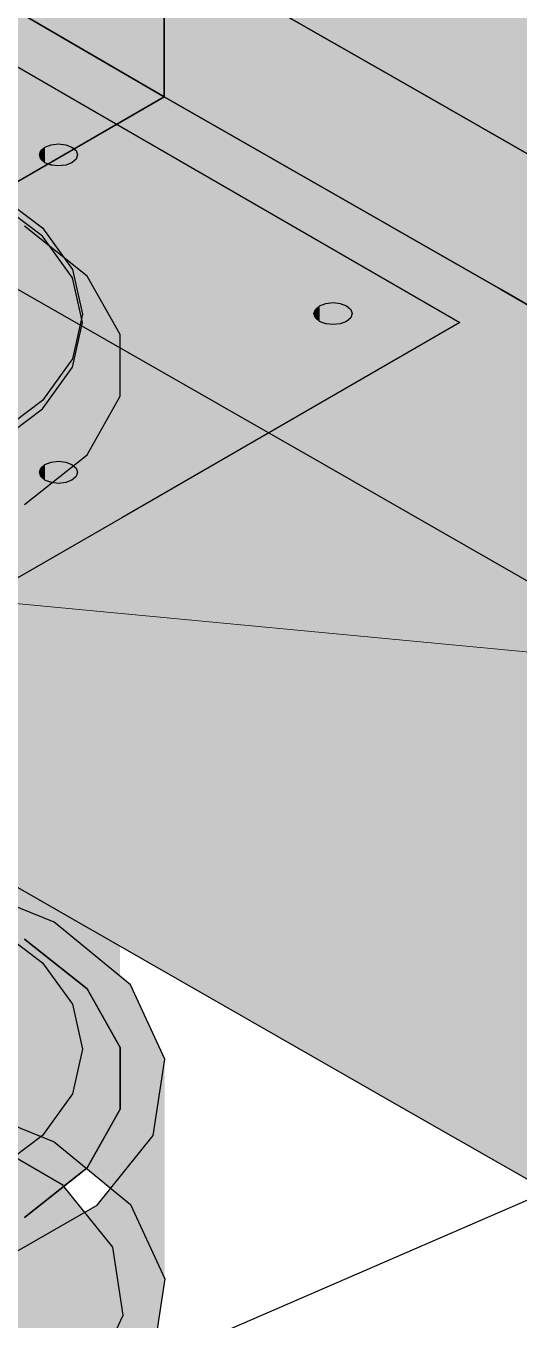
# Model space of a CAD drawing. Header units: metres. Extents: x 0 to 34.2, y 0 to 17.8.
# Drawn here: x 10.5979 to 10.699, y 9.719 to 9.984 of the extents above; entities that cross this region are included whole.
import ezdxf

# ---------------------------------------------------------------- set-up
doc = ezdxf.new("R2010")
doc.units = ezdxf.units.M
doc.header["$LTSCALE"] = 0.25
doc.layers.add('ISO-ARISTAS', color=8, linetype='CONTINUOUS')
doc.layers.add('ISO-CONCRETO-SUP', color=254, linetype='CONTINUOUS', true_color=0xe8e8e8)
doc.layers.add('LLAMADAS', color=30, linetype='CONTINUOUS', lineweight=18)

msp = doc.modelspace()

# ---------------------------------------------------------------- linework, layer by layer
at = {"layer": 'ISO-ARISTAS', "color": 250}
for p, q in [((10.6262, 9.9695), (10.6262, 10.0395)), ((10.6262, 10.0395), (10.6262, 9.9695)), ((10.67719, 9.97125), (10.60823, 10.01067)), ((10.60823, 10.01067), (10.67719, 9.97125)), ((10.6262, 9.9695), (10.56168, 10.00712)), ((10.56168, 10.00712), (10.6262, 9.9695)), ((10.58289, 9.9833), (10.61754, 9.9633)), ((10.74615, 9.93184), (10.67719, 9.97125)), ((10.67719, 9.97125), (10.74615, 9.93184)), ((10.57423, 9.9395), (10.6262, 9.9695)), ((10.6262, 9.9695), (10.57423, 9.9395)), ((10.69516, 9.93008), (10.6262, 9.9695)), ((10.6262, 9.9695), (10.69516, 9.93008)), ((10.61754, 9.9633), (10.65218, 9.9433)), ((10.60063, 9.9576), (10.60092, 9.95847)), ((10.60092, 9.95673), (10.60063, 9.9576)), ((10.60092, 9.95847), (10.60177, 9.9592)), ((10.60177, 9.9592), (10.60305, 9.95969)), ((10.60305, 9.95969), (10.60455, 9.95986)), ((10.60455, 9.95986), (10.60605, 9.95969)), ((10.60605, 9.95969), (10.60732, 9.9592)), ((10.60732, 9.9592), (10.60817, 9.95847)), ((10.60817, 9.95847), (10.60846, 9.9576)), ((10.60846, 9.9576), (10.60817, 9.95673)), ((10.60177, 9.956), (10.60092, 9.95673)), ((10.60305, 9.95551), (10.60177, 9.956)), ((10.60455, 9.95534), (10.60305, 9.95551)), ((10.60605, 9.95551), (10.60455, 9.95534)), ((10.60732, 9.956), (10.60605, 9.95551)), ((10.60817, 9.95673), (10.60732, 9.956)), ((10.59156, 9.95), (10.60129, 9.94268)), ((10.60129, 9.94098), (10.59156, 9.9483)), ((10.61046, 9.9328), (10.59762, 9.943)), ((10.61046, 9.9328), (10.59762, 9.943)), ((10.60129, 9.94268), (10.6074, 9.93415)), ((10.65218, 9.9433), (10.68682, 9.9233)), ((10.6074, 9.93245), (10.60129, 9.94098)), ((10.6074, 9.93415), (10.60949, 9.925)), ((10.65955, 9.89384), (10.59059, 9.93325)), ((10.60949, 9.9233), (10.6074, 9.93245)), ((10.6172, 9.92081), (10.61046, 9.9328)), ((10.6172, 9.92081), (10.61046, 9.9328)), ((10.76411, 9.89067), (10.69516, 9.93008)), ((10.69516, 9.93008), (10.76411, 9.89067)), ((10.65692, 9.9251), (10.65722, 9.92597)), ((10.65722, 9.92597), (10.65807, 9.9267)), ((10.65807, 9.9267), (10.65934, 9.92719)), ((10.65934, 9.92719), (10.66084, 9.92736)), ((10.66084, 9.92736), (10.66234, 9.92719)), ((10.66234, 9.92719), (10.66361, 9.9267)), ((10.66361, 9.9267), (10.66446, 9.92597)), ((10.66446, 9.92597), (10.66476, 9.9251)), ((10.60949, 9.925), (10.6074, 9.91585)), ((10.6074, 9.91415), (10.60949, 9.9233)), ((10.68682, 9.9233), (10.65218, 9.9033)), ((10.65722, 9.92423), (10.65692, 9.9251)), ((10.65807, 9.9235), (10.65722, 9.92423)), ((10.65934, 9.92301), (10.65807, 9.9235)), ((10.66361, 9.9235), (10.66234, 9.92301)), ((10.66446, 9.92423), (10.66361, 9.9235)), ((10.66476, 9.9251), (10.66446, 9.92423)), ((10.6172, 9.90819), (10.6172, 9.92081)), ((10.6172, 9.90819), (10.6172, 9.92081)), ((10.66084, 9.92284), (10.65934, 9.92301)), ((10.66234, 9.92301), (10.66084, 9.92284)), ((10.6074, 9.91585), (10.60129, 9.90732)), ((10.60129, 9.90562), (10.6074, 9.91415)), ((10.60129, 9.90732), (10.59156, 9.9)), ((10.61046, 9.8962), (10.6172, 9.90819)), ((10.61046, 9.8962), (10.6172, 9.90819)), ((10.59156, 9.8983), (10.60129, 9.90562)), ((10.65218, 9.9033), (10.61754, 9.8833)), ((10.59762, 9.886), (10.61046, 9.8962)), ((10.59762, 9.886), (10.61046, 9.8962)), ((10.60092, 9.89347), (10.60177, 9.8942)), ((10.60177, 9.8942), (10.60305, 9.89469)), ((10.60305, 9.89469), (10.60455, 9.89486)), ((10.60455, 9.89486), (10.60605, 9.89469)), ((10.60605, 9.89469), (10.60732, 9.8942)), ((10.60732, 9.8942), (10.60817, 9.89347)), ((10.60063, 9.8926), (10.60092, 9.89347)), ((10.60092, 9.89173), (10.60063, 9.8926)), ((10.60177, 9.891), (10.60092, 9.89173)), ((10.60817, 9.89173), (10.60732, 9.891)), ((10.60817, 9.89347), (10.60846, 9.8926)), ((10.60846, 9.8926), (10.60817, 9.89173)), ((10.72851, 9.85442), (10.65955, 9.89384)), ((10.60305, 9.89051), (10.60177, 9.891)), ((10.60455, 9.89034), (10.60305, 9.89051)), ((10.60605, 9.89051), (10.60455, 9.89034)), ((10.60732, 9.891), (10.60605, 9.89051)), ((10.61754, 9.8833), (10.58289, 9.8633)), ((8.91706, 8.97127), (11.00677, 9.87615)), ((10.53927, 9.84008), (10.60823, 9.80067)), ((10.53927, 9.84008), (10.60823, 9.80067)), ((10.60368, 9.8005), (10.58138, 9.80951)), ((10.59156, 9.7995), (10.60129, 9.79218)), ((10.61929, 9.78763), (10.60368, 9.8005)), ((10.60823, 9.80067), (10.67719, 9.76125)), ((10.60823, 9.80067), (10.67719, 9.76125)), ((10.61046, 9.7868), (10.59762, 9.797)), ((10.59762, 9.797), (10.61046, 9.7868)), ((10.60129, 9.79218), (10.6074, 9.78365)), ((10.6172, 9.77481), (10.61046, 9.7868)), ((10.61046, 9.7868), (10.6172, 9.77481)), ((10.62634, 9.77244), (10.61929, 9.78763)), ((10.6074, 9.78365), (10.60949, 9.7745)), ((10.6172, 9.76219), (10.6172, 9.77481)), ((10.6172, 9.77481), (10.6172, 9.76219)), ((10.60949, 9.7745), (10.6074, 9.76535)), ((10.62397, 9.75679), (10.62634, 9.77244)), ((10.58138, 9.76451), (10.60368, 9.7555)), ((10.6074, 9.76535), (10.60129, 9.75682)), ((10.61046, 9.7502), (10.6172, 9.76219)), ((10.6172, 9.76219), (10.61046, 9.7502)), ((10.67719, 9.76125), (10.74615, 9.72184)), ((10.67719, 9.76125), (10.74615, 9.72184)), ((10.60544, 9.74662), (10.5883, 9.75652)), ((10.60129, 9.75682), (10.59156, 9.7495)), ((10.61246, 9.74254), (10.62397, 9.75679)), ((10.60368, 9.7555), (10.61929, 9.74263)), ((10.59762, 9.74), (10.61046, 9.7502)), ((10.61046, 9.7502), (10.59762, 9.74)), ((10.61569, 9.73393), (10.60544, 9.74662)), ((10.59321, 9.73143), (10.61246, 9.74254)), ((10.61929, 9.74263), (10.62634, 9.72744)), ((10.6178, 9.71999), (10.61569, 9.73393)), ((10.62634, 9.72744), (10.62397, 9.71179)), ((10.61152, 9.70647), (10.6178, 9.71999))]:
    msp.add_line(p, q, dxfattribs=at)
at = {"layer": 'ISO-CONCRETO-SUP', "true_color": 0xaaadb3}
for points in [[(10.56168, 10.00712), (10.6262, 9.9695), (10.56168, 10.07712), (10.6262, 10.0395)], [(10.69516, 10.00008), (10.76411, 9.96067), (10.69516, 10.07008), (10.76411, 10.03067)], [(10.53927, 9.98008), (10.60823, 9.94067), (10.53927, 10.05008), (10.60823, 10.01067)], [(10.6262, 9.9695), (10.69516, 9.93008), (10.6262, 10.0395), (10.69516, 10.00008)], [(10.60823, 9.94067), (10.67719, 9.90125), (10.60823, 10.01067), (10.67719, 9.97125)], [(10.69516, 9.93008), (10.76411, 9.89067), (10.69516, 10.00008), (10.76411, 9.96067)], [(10.53927, 9.91008), (10.60823, 9.87067), (10.53927, 9.98008), (10.60823, 9.94067)], [(10.67719, 9.90125), (10.74615, 9.86184), (10.67719, 9.97125), (10.74615, 9.93184)], [(10.60823, 9.87067), (10.67719, 9.83125), (10.60823, 9.94067), (10.67719, 9.90125)], [(10.53927, 9.84008), (10.60823, 9.80067), (10.53927, 9.91008), (10.60823, 9.87067)], [(10.67719, 9.83125), (10.74615, 9.79184), (10.67719, 9.90125), (10.74615, 9.86184)], [(10.60823, 9.80067), (10.67719, 9.76125), (10.60823, 9.87067), (10.67719, 9.83125)], [(10.67719, 9.76125), (10.74615, 9.72184), (10.67719, 9.83125), (10.74615, 9.79184)]]:
    msp.add_solid(points, dxfattribs=at)
at = {"layer": 'ISO-CONCRETO-SUP', "true_color": 0xb6b9c0}
for points in [[(10.60823, 10.01067), (10.67719, 9.97125), (10.56493, 9.99167), (10.63389, 9.95225)], [(10.56493, 9.99167), (10.63389, 9.95225), (10.52163, 9.97267), (10.59059, 9.93325)], [(10.67719, 9.97125), (10.74615, 9.93184), (10.63389, 9.95225), (10.70285, 9.91284)], [(10.63389, 9.95225), (10.70285, 9.91284), (10.59059, 9.93325), (10.65955, 9.89384)], [(10.70285, 9.91284), (10.77181, 9.87342), (10.65955, 9.89384), (10.72851, 9.85442)]]:
    msp.add_solid(points, dxfattribs=at)
at = {"layer": 'ISO-CONCRETO-SUP', "true_color": 0xbcc0c7}
for points in [[(10.50972, 9.97712), (10.57423, 9.9395), (10.56168, 10.00712), (10.6262, 9.9695)], [(10.58289, 9.9833), (10.61754, 9.9633), (10.54825, 9.9633), (10.58289, 9.9433)], [(10.57423, 9.9395), (10.64319, 9.90008), (10.6262, 9.9695), (10.69516, 9.93008)], [(10.61754, 9.9633), (10.65218, 9.9433), (10.58289, 9.9433), (10.61754, 9.9233)], [(10.58289, 9.9433), (10.61754, 9.9233), (10.54825, 9.9233), (10.58289, 9.9033)], [(10.65218, 9.9433), (10.68682, 9.9233), (10.61754, 9.9233), (10.65218, 9.9033)], [(10.52227, 9.9095), (10.59123, 9.87008), (10.57423, 9.9395), (10.64319, 9.90008)], [(10.64319, 9.90008), (10.71215, 9.86067), (10.69516, 9.93008), (10.76411, 9.89067)], [(10.61754, 9.9233), (10.65218, 9.9033), (10.58289, 9.9033), (10.61754, 9.8833)], [(10.58289, 9.9033), (10.61754, 9.8833), (10.54825, 9.8833), (10.58289, 9.8633)], [(10.59123, 9.87008), (10.66019, 9.83067), (10.64319, 9.90008), (10.71215, 9.86067)], [(10.53927, 9.84008), (10.60823, 9.80067), (10.59123, 9.87008), (10.66019, 9.83067)], [(10.66019, 9.83067), (10.72915, 9.79125), (10.71215, 9.86067), (10.78111, 9.82125)], [(10.60823, 9.80067), (10.67719, 9.76125), (10.66019, 9.83067), (10.72915, 9.79125)], [(10.67719, 9.76125), (10.74615, 9.72184), (10.72915, 9.79125), (10.79811, 9.75184)]]:
    msp.add_solid(points, dxfattribs=at)
at = {"layer": 'ISO-CONCRETO-SUP', "true_color": 0x6b6d73}
for points in [[(10.60177, 9.956), (10.60063, 9.9576), (10.60092, 9.95847)], [(10.60177, 9.956), (10.60092, 9.95673), (10.60063, 9.9576)], [(10.60177, 9.956), (10.60092, 9.95847), (10.60177, 9.9592)], [(10.60177, 9.956), (10.60305, 9.95969), (10.60455, 9.95986)], [(10.60177, 9.956), (10.60455, 9.95986), (10.60605, 9.95969)], [(10.60177, 9.956), (10.60177, 9.9592), (10.60305, 9.95969)], [(10.60177, 9.956), (10.60605, 9.95969), (10.60732, 9.9592)], [(10.60177, 9.956), (10.60732, 9.9592), (10.60817, 9.95847)], [(10.60177, 9.956), (10.60817, 9.95847), (10.60846, 9.9576)], [(10.60177, 9.956), (10.60846, 9.9576), (10.60817, 9.95673)], [(10.60177, 9.956), (10.60817, 9.95673), (10.60732, 9.956)], [(10.60177, 9.956), (10.60732, 9.956), (10.60605, 9.95551)], [(10.60177, 9.956), (10.60605, 9.95551), (10.60455, 9.95534)], [(10.60177, 9.956), (10.60455, 9.95534), (10.60305, 9.95551)], [(10.65807, 9.9235), (10.65692, 9.9251), (10.65722, 9.92597)], [(10.65807, 9.9235), (10.65722, 9.92597), (10.65807, 9.9267)], [(10.65807, 9.9235), (10.65934, 9.92719), (10.66084, 9.92736)], [(10.65807, 9.9235), (10.66084, 9.92736), (10.66234, 9.92719)], [(10.65807, 9.9235), (10.65807, 9.9267), (10.65934, 9.92719)], [(10.65807, 9.9235), (10.66234, 9.92719), (10.66361, 9.9267)], [(10.65807, 9.9235), (10.66361, 9.9267), (10.66446, 9.92597)], [(10.65807, 9.9235), (10.66446, 9.92597), (10.66476, 9.9251)], [(10.65807, 9.9235), (10.65722, 9.92423), (10.65692, 9.9251)], [(10.65807, 9.9235), (10.66476, 9.9251), (10.66446, 9.92423)], [(10.65807, 9.9235), (10.66446, 9.92423), (10.66361, 9.9235)], [(10.65807, 9.9235), (10.66361, 9.9235), (10.66234, 9.92301)], [(10.65807, 9.9235), (10.66234, 9.92301), (10.66084, 9.92284)], [(10.65807, 9.9235), (10.66084, 9.92284), (10.65934, 9.92301)], [(10.60177, 9.891), (10.60092, 9.89347), (10.60177, 9.8942)], [(10.60177, 9.891), (10.60305, 9.89469), (10.60455, 9.89486)], [(10.60177, 9.891), (10.60455, 9.89486), (10.60605, 9.89469)], [(10.60177, 9.891), (10.60177, 9.8942), (10.60305, 9.89469)], [(10.60177, 9.891), (10.60605, 9.89469), (10.60732, 9.8942)], [(10.60177, 9.891), (10.60732, 9.8942), (10.60817, 9.89347)], [(10.60177, 9.891), (10.60063, 9.8926), (10.60092, 9.89347)], [(10.60177, 9.891), (10.60092, 9.89173), (10.60063, 9.8926)], [(10.60177, 9.891), (10.60817, 9.89347), (10.60846, 9.8926)], [(10.60177, 9.891), (10.60846, 9.8926), (10.60817, 9.89173)], [(10.60177, 9.891), (10.60817, 9.89173), (10.60732, 9.891)], [(10.60177, 9.891), (10.60732, 9.891), (10.60605, 9.89051)], [(10.60177, 9.891), (10.60605, 9.89051), (10.60455, 9.89034)], [(10.60177, 9.891), (10.60455, 9.89034), (10.60305, 9.89051)]]:
    msp.add_solid(points, dxfattribs=at)
at = {"layer": 'ISO-CONCRETO-SUP', "true_color": 0x3e4247}
for points in [[(10.50495, 9.9), (10.59156, 9.95), (10.60129, 9.94268)], [(10.50495, 9.9), (10.60129, 9.94268), (10.6074, 9.93415)], [(10.50495, 9.9), (10.6074, 9.93415), (10.60949, 9.925)], [(10.50495, 9.9), (10.60949, 9.925), (10.6074, 9.91585)], [(10.50495, 9.9), (10.6074, 9.91585), (10.60129, 9.90732)], [(10.50495, 9.9), (10.60129, 9.90732), (10.59156, 9.9)]]:
    msp.add_solid(points, dxfattribs=at)
at = {"layer": 'ISO-CONCRETO-SUP', "true_color": 0xa5a8af}
for points in [[(10.60129, 9.94098), (10.59156, 9.9483), (10.60129, 9.89138), (10.59156, 9.8987)], [(10.60129, 9.89138), (10.59156, 9.8987), (10.60129, 9.84178), (10.59156, 9.8491)], [(10.60129, 9.84178), (10.59156, 9.8491), (10.60129, 9.79218), (10.59156, 9.7995)]]:
    msp.add_solid(points, dxfattribs=at)
at = {"layer": 'ISO-CONCRETO-SUP', "true_color": 0xa1c0dd}
for points in [[(10.54825, 9.9145), (10.61046, 9.9328), (10.59762, 9.943)], [(10.54825, 9.9145), (10.6172, 9.92081), (10.61046, 9.9328)], [(10.54825, 9.9145), (10.6172, 9.90819), (10.6172, 9.92081)], [(10.54825, 9.9145), (10.61046, 9.8962), (10.6172, 9.90819)], [(10.54825, 9.9145), (10.59762, 9.886), (10.61046, 9.8962)], [(10.54825, 9.7685), (10.61046, 9.7868), (10.59762, 9.797)], [(10.54825, 9.7685), (10.6172, 9.77481), (10.61046, 9.7868)], [(10.54825, 9.7685), (10.6172, 9.76219), (10.6172, 9.77481)], [(10.54825, 9.7685), (10.61046, 9.7502), (10.6172, 9.76219)], [(10.54825, 9.7685), (10.59762, 9.74), (10.61046, 9.7502)]]:
    msp.add_solid(points, dxfattribs=at)
at = {"layer": 'ISO-CONCRETO-SUP', "true_color": 0x8da7c1}
for points in [[(10.61046, 9.9328), (10.59762, 9.943), (10.61046, 9.8598), (10.59762, 9.87)], [(10.61046, 9.8598), (10.59762, 9.87), (10.61046, 9.7868), (10.59762, 9.797)]]:
    msp.add_solid(points, dxfattribs=at)
at = {"layer": 'ISO-CONCRETO-SUP', "true_color": 0x9a9da3}
for points in [[(10.6074, 9.93245), (10.60129, 9.94098), (10.6074, 9.88285), (10.60129, 9.89138)], [(10.6074, 9.88285), (10.60129, 9.89138), (10.6074, 9.83325), (10.60129, 9.84178)], [(10.6074, 9.83325), (10.60129, 9.84178), (10.6074, 9.78365), (10.60129, 9.79218)]]:
    msp.add_solid(points, dxfattribs=at)
at = {"layer": 'ISO-CONCRETO-SUP', "true_color": 0x8d9095}
for points in [[(10.60949, 9.9233), (10.6074, 9.93245), (10.60949, 9.8737), (10.6074, 9.88285)], [(10.60949, 9.8737), (10.6074, 9.88285), (10.60949, 9.8241), (10.6074, 9.83325)], [(10.60949, 9.8241), (10.6074, 9.83325), (10.60949, 9.7745), (10.6074, 9.78365)]]:
    msp.add_solid(points, dxfattribs=at)
at = {"layer": 'ISO-CONCRETO-SUP', "true_color": 0x8199b0}
for points in [[(10.6172, 9.92081), (10.61046, 9.9328), (10.6172, 9.84781), (10.61046, 9.8598)], [(10.6172, 9.84781), (10.61046, 9.8598), (10.6172, 9.77481), (10.61046, 9.7868)]]:
    msp.add_solid(points, dxfattribs=at)
at = {"layer": 'ISO-CONCRETO-SUP', "true_color": 0x797c80}
for points in [[(10.6074, 9.91415), (10.60949, 9.9233), (10.6074, 9.86455), (10.60949, 9.8737)], [(10.6074, 9.86455), (10.60949, 9.8737), (10.6074, 9.81495), (10.60949, 9.8241)], [(10.6074, 9.81495), (10.60949, 9.8241), (10.6074, 9.76535), (10.60949, 9.7745)]]:
    msp.add_solid(points, dxfattribs=at)
at = {"layer": 'ISO-CONCRETO-SUP', "true_color": 0x73889d}
for points in [[(10.6172, 9.90819), (10.6172, 9.92081), (10.6172, 9.83519), (10.6172, 9.84781)], [(10.6172, 9.83519), (10.6172, 9.84781), (10.6172, 9.76219), (10.6172, 9.77481)]]:
    msp.add_solid(points, dxfattribs=at)
at = {"layer": 'ISO-CONCRETO-SUP', "true_color": 0x83868b}
for points in [[(10.60129, 9.90562), (10.6074, 9.91415), (10.60129, 9.85602), (10.6074, 9.86455)], [(10.60129, 9.85602), (10.6074, 9.86455), (10.60129, 9.80642), (10.6074, 9.81495)], [(10.60129, 9.80642), (10.6074, 9.81495), (10.60129, 9.75682), (10.6074, 9.76535)]]:
    msp.add_solid(points, dxfattribs=at)
at = {"layer": 'ISO-CONCRETO-SUP', "true_color": 0x6d8195}
for points in [[(10.61046, 9.8962), (10.6172, 9.90819), (10.61046, 9.8232), (10.6172, 9.83519)], [(10.61046, 9.8232), (10.6172, 9.83519), (10.61046, 9.7502), (10.6172, 9.76219)]]:
    msp.add_solid(points, dxfattribs=at)
at = {"layer": 'ISO-CONCRETO-SUP', "true_color": 0x92949a}
for points in [[(10.59156, 9.8983), (10.60129, 9.90562), (10.59156, 9.8487), (10.60129, 9.85602)], [(10.59156, 9.8487), (10.60129, 9.85602), (10.59156, 9.7991), (10.60129, 9.80642)], [(10.59156, 9.7991), (10.60129, 9.80642), (10.59156, 9.7495), (10.60129, 9.75682)]]:
    msp.add_solid(points, dxfattribs=at)
at = {"layer": 'ISO-CONCRETO-SUP', "true_color": 0x7c93a9}
for points in [[(10.59762, 9.886), (10.61046, 9.8962), (10.59762, 9.813), (10.61046, 9.8232)], [(10.59762, 9.813), (10.61046, 9.8232), (10.59762, 9.74), (10.61046, 9.7502)]]:
    msp.add_solid(points, dxfattribs=at)
at = {"layer": 'ISO-CONCRETO-SUP', "true_color": 0x31539e}
msp.add_solid([(10.60368, 9.8005), (10.58138, 9.80951), (10.60368, 9.7555), (10.58138, 9.76451)], dxfattribs=at)
at = {"layer": 'ISO-CONCRETO-SUP', "true_color": 0x2e4e94}
msp.add_solid([(10.61929, 9.78763), (10.60368, 9.8005), (10.61929, 9.74263), (10.60368, 9.7555)], dxfattribs=at)
at = {"layer": 'ISO-CONCRETO-SUP', "true_color": 0x2a4686}
msp.add_solid([(10.62634, 9.77244), (10.61929, 9.78763), (10.62634, 9.72744), (10.61929, 9.74263)], dxfattribs=at)
at = {"layer": 'ISO-CONCRETO-SUP', "true_color": 0x22396e}
for points in [[(10.62397, 9.75679), (10.62634, 9.77244), (10.62397, 9.71179), (10.62634, 9.72744)], [(10.61152, 9.70647), (10.6178, 9.71999), (10.61028, 9.69122), (10.61627, 9.70123)]]:
    msp.add_solid(points, dxfattribs=at)
at = {"layer": 'ISO-CONCRETO-SUP', "true_color": 0x32549f}
msp.add_solid([(10.60544, 9.74662), (10.5883, 9.75652), (10.60359, 9.72387), (10.58645, 9.73377)], dxfattribs=at)
at = {"layer": 'ISO-CONCRETO-SUP', "true_color": 0x263f79}
msp.add_solid([(10.61246, 9.74254), (10.62397, 9.75679), (10.61246, 9.69754), (10.62397, 9.71179)], dxfattribs=at)
at = {"layer": 'ISO-CONCRETO-SUP', "true_color": 0x2e4d93}
msp.add_solid([(10.61569, 9.73393), (10.60544, 9.74662), (10.61395, 9.71257), (10.60359, 9.72387)], dxfattribs=at)
at = {"layer": 'ISO-CONCRETO-SUP', "true_color": 0x2b488a}
msp.add_solid([(10.59321, 9.73143), (10.61246, 9.74254), (10.59321, 9.68643), (10.61246, 9.69754)], dxfattribs=at)
at = {"layer": 'ISO-CONCRETO-SUP', "true_color": 0x3559a9}
msp.add_solid([(10.60359, 9.72387), (10.58645, 9.73377), (10.59811, 9.69986), (10.58097, 9.70976)], dxfattribs=at)
at = {"layer": 'ISO-CONCRETO-SUP', "true_color": 0x294482}
msp.add_solid([(10.6178, 9.71999), (10.61569, 9.73393), (10.61627, 9.70123), (10.61395, 9.71257)], dxfattribs=at)
at = {"layer": 'ISO-CONCRETO-SUP', "true_color": 0x31529c}
msp.add_solid([(10.61395, 9.71257), (10.60359, 9.72387), (10.60881, 9.69002), (10.59811, 9.69986)], dxfattribs=at)
at = {"layer": 'LLAMADAS'}
msp.add_line((18.48, 9.12023), (6.38657, 10.26375), dxfattribs=at)

doc.saveas('drawing.dxf')
